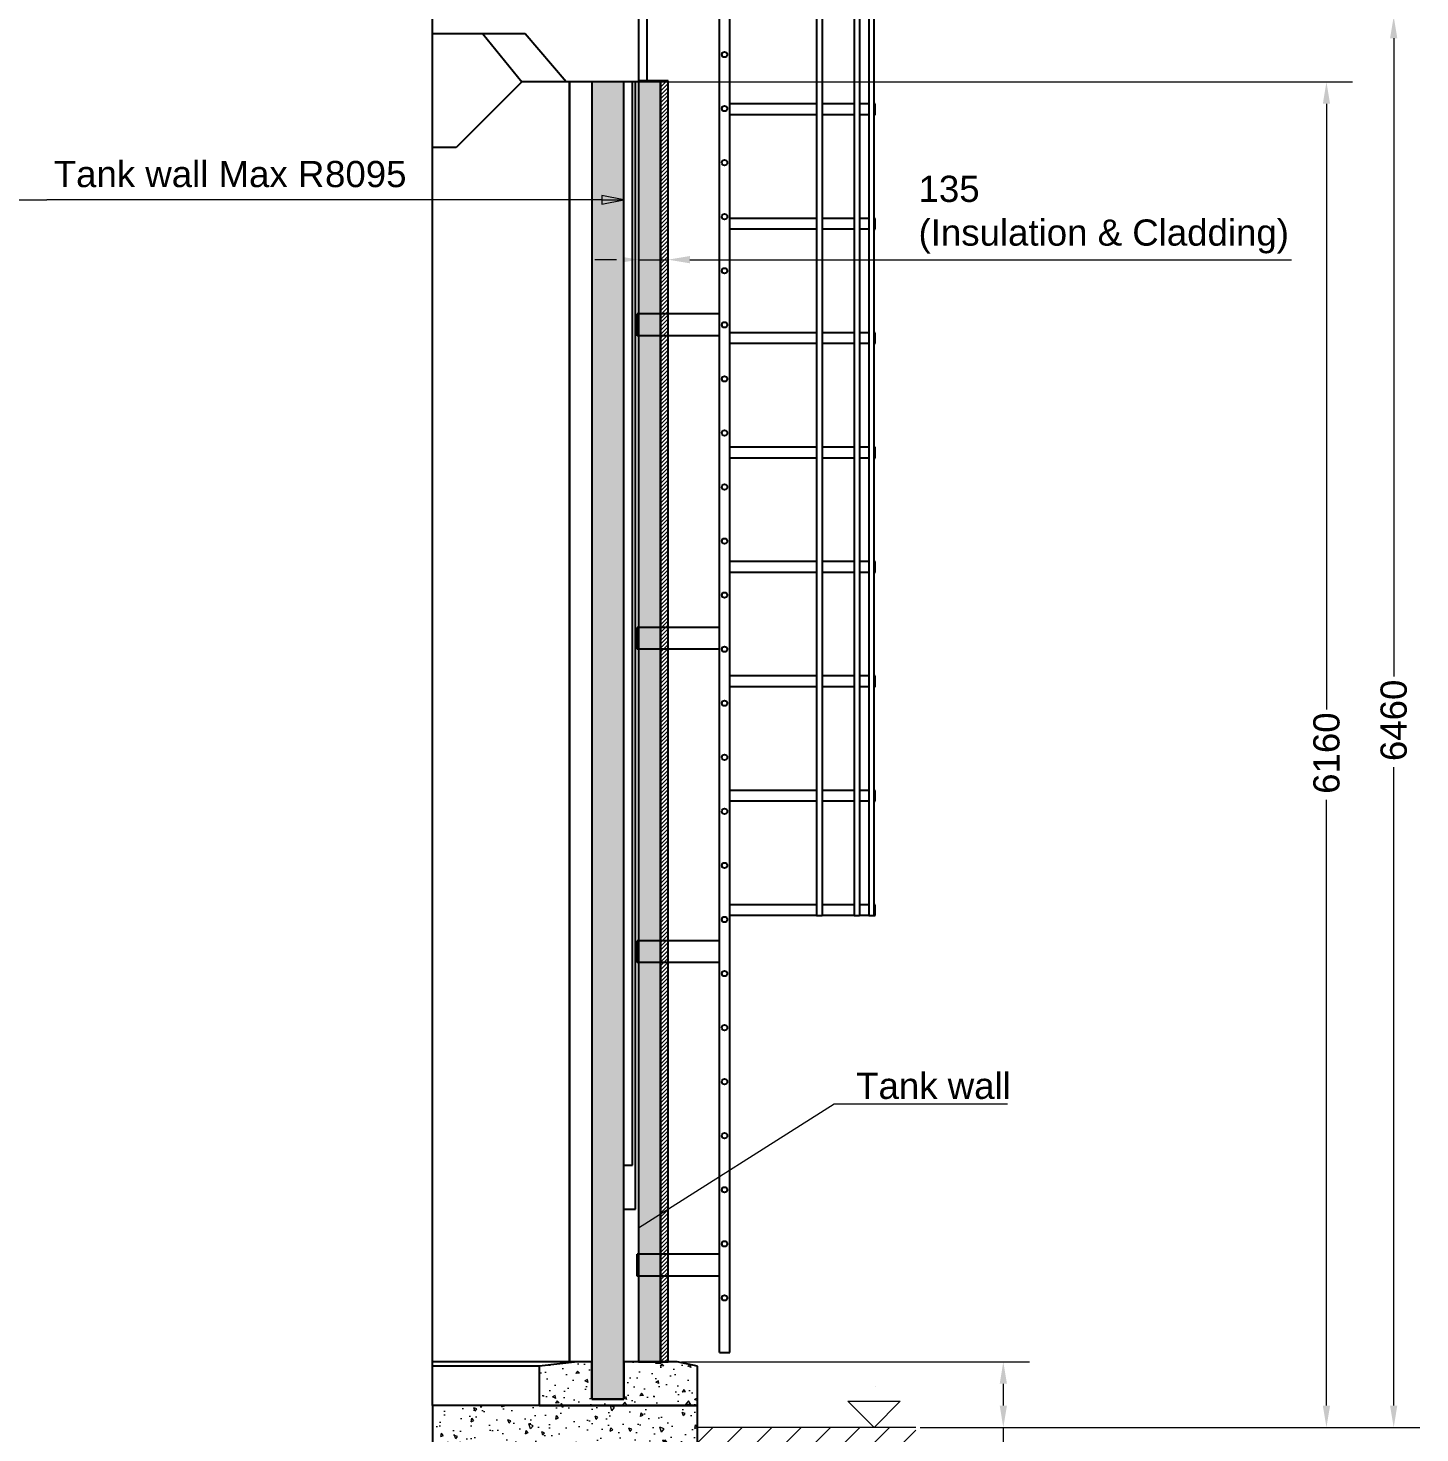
# Model space of a CAD drawing. Header units: millimetres. Extents: x 0 to 59400, y 0 to 42000.
# Drawn here: x 23800 to 39729, y 14063 to 30141 of the extents above; entities that cross this region are included whole.
import ezdxf
from ezdxf.enums import TextEntityAlignment as Align

# ---------------------------------------------------------------- set-up
doc = ezdxf.new("R2018")
doc.units = ezdxf.units.MM
doc.header["$LTSCALE"] = 100
doc.layers.get('0').update_dxf_attribs({"lineweight": 18})
for name, color, linetype, lineweight in [('Dimension', 7, 'Continuous', 18), ('Hatch', 7, 'Continuous', 18), ('Sketch Geometry', 7, 'Continuous', 18), ('Symbol', 7, 'Continuous', 18), ('Visible', 7, 'Continuous', 25)]:
    doc.layers.add(name, color=color, linetype=linetype, lineweight=lineweight)
doc.styles.get("Standard").update_dxf_attribs({"font": 'arial.ttf'})
doc.styles.add('Title', font='arial.ttf')
doc.dimstyles.new('Default - Method 2a$7', dxfattribs={"dimscale": 100, "dimtxt": 3, "dimasz": 2.5, "dimexe": 3, "dimexo": 0.5, "dimgap": 0.7, "dimtad": 0, "dimtoh": 1, "dimdec": 1, "dimrnd": 1e-08, "dimtxsty": 'Title', "dimcen": 0.09, "dimdle": 10, "dimclrd": 256, "dimclre": 256, "dimclrt": 7, "dimazin": 2, "dimtfac": 0.833333, "dimtdec": 1, "dimtmove": 0, "dimatfit": 3, "dimfxl": 1, "dimtolj": 1, "dimlwd": -1, "dimlwe": -1, "dimarcsym": 0})
doc.dimstyles.new('Default - Method 2b', dxfattribs={"dimscale": 100, "dimtxt": 3, "dimasz": 2.5, "dimexe": 3, "dimexo": 0.5, "dimgap": 0.7, "dimtad": 0, "dimtoh": 1, "dimdec": 1, "dimrnd": 1e-08, "dimtxsty": 'Title', "dimcen": 0.09, "dimdle": 10, "dimclrd": 256, "dimclre": 256, "dimclrt": 7, "dimadec": 0, "dimazin": 2, "dimtfac": 0.833333, "dimtdec": 1, "dimtmove": 0, "dimatfit": 3, "dimfxl": 1, "dimtolj": 1, "dimlwd": -1, "dimlwe": -1, "dimarcsym": 0})

# ---------------------------------------------------------------- blocks, each defined once
blk = doc.blocks.new('*D33')
at = {"layer": 'Defpoints', "color": 0, "transparency": 16777216}
for p in [(30786, 28491), (31124, 28491), (31124, 27491)]:
    blk.add_point(p, dxfattribs=at)
at = {"layer": 'Dimension', "transparency": 16777216}
for p, q in [((30536, 27491), (30286, 27491)), ((30786, 27491), (31124, 27491)), ((31374, 27491), (38261, 27491))]:
    blk.add_line(p, q, dxfattribs=at)
for points in [[(30536, 27533), (30536, 27449), (30786, 27491)], [(31374, 27533), (31374, 27449), (31124, 27491)]]:
    blk.add_solid(points, dxfattribs=at)
at = {"layer": 'Dimension', "color": 7, "transparency": 16777216, "insert": (33991, 27561), "char_height": 300, "attachment_point": 7, "style": 'Title'}
blk.add_mtext('\\A1;\\fArial|b0|i0;{\\H300.0000;135\\P}\\fArial|b0|i0;{\\H300.0000;(Insulation & Cladding)}', dxfattribs=at)
blk = doc.blocks.new('Kote')
at = {"layer": 'Sketch Geometry'}
for p, q in [((0, 0), (-3, 3)), ((-3, 3), (3, 3)), ((3, 3), (0, 0))]:
    blk.add_line(p, q, dxfattribs=at)
at = {"layer": 'Symbol', "lineweight": 30, "flags": 104}
blk.add_attdef('1', text='', height=2.5, dxfattribs=at).set_placement((0.05, 4.65), align=Align.MIDDLE_CENTER)
blk = doc.blocks.new('*D34')
at = {"layer": 'Defpoints', "color": 0, "transparency": 16777216}
for p in [(30253, 29525), (38659, 29525), (33961, 14125)]:
    blk.add_point(p, dxfattribs=at)
at = {"layer": 'Dimension', "transparency": 16777216}
for p, q in [((30303, 29525), (38959, 29525)), ((38659, 29275), (38659, 22344)), ((38659, 14375), (38659, 21307)), ((34011, 14125), (38959, 14125))]:
    blk.add_line(p, q, dxfattribs=at)
for points in [[(38618, 29275), (38701, 29275), (38659, 29525)], [(38618, 14375), (38701, 14375), (38659, 14125)]]:
    blk.add_solid(points, dxfattribs=at)
at = {"layer": 'Dimension', "color": 7, "transparency": 16777216, "insert": (38813, 21377), "char_height": 300, "attachment_point": 7, "rotation": 90, "style": 'Title'}
blk.add_mtext('\\A1;6160', dxfattribs=at)
blk = doc.blocks.new('*D35')
at = {"layer": 'Defpoints', "color": 0, "transparency": 16777216}
for p in [(29445, 30275), (39429, 30275), (33961, 14125)]:
    blk.add_point(p, dxfattribs=at)
at = {"layer": 'Dimension', "transparency": 16777216}
for p, q in [((29495, 30275), (39729, 30275)), ((39429, 30025), (39429, 22719)), ((39429, 14375), (39429, 21682)), ((34011, 14125), (39729, 14125))]:
    blk.add_line(p, q, dxfattribs=at)
for points in [[(39387, 30025), (39470, 30025), (39429, 30275)], [(39387, 14375), (39470, 14375), (39429, 14125)]]:
    blk.add_solid(points, dxfattribs=at)
at = {"layer": 'Dimension', "color": 7, "transparency": 16777216, "insert": (39582, 21752), "char_height": 300, "attachment_point": 7, "rotation": 90, "style": 'Title'}
blk.add_mtext('\\A1;6460', dxfattribs=at)
blk = doc.blocks.new('*D36')
at = {"layer": 'Defpoints', "color": 0, "transparency": 16777216}
for p in [(31229, 14875), (34961, 14875), (33961, 14125)]:
    blk.add_point(p, dxfattribs=at)
at = {"layer": 'Dimension', "transparency": 16777216}
for p, q in [((31279, 14875), (35261, 14875)), ((34961, 14625), (34961, 14375)), ((34011, 14125), (35261, 14125)), ((34961, 14125), (34961, 13792))]:
    blk.add_line(p, q, dxfattribs=at)
for points in [[(34920, 14625), (35003, 14625), (34961, 14875)], [(34920, 14375), (35003, 14375), (34961, 14125)]]:
    blk.add_solid(points, dxfattribs=at)
at = {"layer": 'Dimension', "color": 7, "transparency": 16777216, "insert": (35115, 13060), "char_height": 300, "attachment_point": 7, "rotation": 90, "style": 'Title'}
blk.add_mtext('\\A1;300', dxfattribs=at)

msp = doc.modelspace()

# ---------------------------------------------------------------- hatches: boundary and pattern name
at = {"layer": 'Hatch'}
h = msp.add_hatch(dxfattribs=at)
h.set_pattern_fill('AR-CONC', color=256, scale=53.832768, angle=45, style=0)
h.set_pattern_definition([(95, (0, 0), (296.9157, 249.1419), [40.3746, -444.1203]), (40, (0, 0), (-339.1422, 233.5094), [32.2997, -355.2963]), (145.4514, (24.74, 20.76), (-42.2265, 482.6513), [34.313, -377.4442]), (91.1842, (-76.13, 76.13), (469.2567, 343.245), [60.562, -666.1805]), (141.6356, (-37, 104.73), (-15.0194, 726.587), [51.47, -566.167]), (36.1842, (-76.13, 76.13), (-15.019, 726.587), [48.4495, -532.9444]), (66, (-19.03, 95.16), (380.4747, 73.9568), [40.3746, -444.1203]), (11, (-19.03, 95.16), (-183.413, 368.6513), [32.2997, -355.2963]), (116.4514, (12.67, 101.33), (197.0618, 442.608), [34.313, -377.4442]), (82.5, (0, 0), (-122.08905, 131.34647), [0, -350.9896, 0, -360.6795, 0, -356.6421]), (52.5, (0, 0), (-49.9961, 250.2736), [0, -205.6412, 0, -342.9147, 0, -135.9277]), (12.5, (-84.89, -84.89), (211.7879, 194.61663), [0, -134.5819, 0, -419.8956, 0, -557.1692]), (2.5, (-122.95, -122.95), (183.8873, 260.0983), [0, -174.9565, 0, -278.8537, 0, -395.6708])])
h.paths.add_polyline_path([(30253.93, 14450.24), (30616.66, 14450.24), (30616.66, 29525.24), (30253.93, 29525.24)])
h = msp.add_hatch(dxfattribs=at)
h.set_pattern_fill('INSUL', color=256, scale=211.666667, angle=150.000246, style=0)
h.set_pattern_definition([(150.00025, (0, 0), (-39.6872, -68.74094), []), (150.00025, (-13.23, -22.91), (-39.6872, -68.74094), [26.45833, -26.45833]), (150.00025, (-26.46, -45.83), (-39.6872, -68.74094), [26.45833, -26.45833])])
h.paths.add_polyline_path([(31036.3, 14875.24), (31036.3, 29537.74), (30786.3, 29537.74), (30786.3, 14875.24)])
h = msp.add_hatch(dxfattribs=at)
h.set_pattern_fill('ANSI31', color=256, scale=254, style=0)
h.set_pattern_definition([(45, (0, 0), (-22.45064, 22.45064), [])])
h.paths.add_polyline_path([(31036.3, 14875.24), (31123.8, 14875.24), (31123.8, 29537.74), (31036.3, 29537.74)])
h = msp.add_hatch(dxfattribs=at)
h.set_pattern_fill('AR-CONC', color=256, scale=53.832768, angle=135.00021, style=0)
h.set_pattern_definition([(185.0002, (0, 0), (-249.143, 296.9148), [40.3746, -444.1203]), (130.0002, (0, 0), (-233.508, -339.143), [32.2997, -355.2963]), (235.4517, (-20.76, 24.74), (-482.651, -42.2283), [34.313, -377.444]), (181.1844, (-76.13, -76.13), (-343.247, 469.2554), [60.562, -666.1805]), (231.6358, (-104.73, -37), (-726.587, -15.022), [51.47, -566.167]), (126.1844, (-76.13, -76.13), (-726.587, -15.022), [48.4495, -532.944]), (156.0002, (-95.16, -19.03), (-73.9582, 380.4744), [40.3746, -444.1203]), (101.0002, (-95.16, -19.03), (-368.6507, -183.414), [32.2997, -355.2963]), (206.4517, (-101.33, 12.67), (-442.609, 197.0602), [34.313, -377.444]), (172.5002, (0, 0), (-131.346, -122.08953), [0, -350.9896, 0, -360.6795, 0, -356.6421]), (142.5002, (0, 0), (-250.2734, -49.997), [0, -205.6412, 0, -342.9147, 0, -135.9277]), (102.5002, (84.89, -84.89), (-194.6174, 211.7872), [0, -134.5819, 0, -419.8956, 0, -557.1692]), (92.5002, (122.95, -122.95), (-260.099, 183.8864), [0, -174.9565, 0, -278.8537, 0, -395.6708])])
h.paths.add_polyline_path([(29648.8, 14375.24), (31461.3, 14375.24), (31461.3, 14825.24), (31228.55, 14875.24), (31123.8, 14875.24), (31036.3, 14875.24), (30786.3, 14875.24), (30616.66, 14875.24), (30616.66, 14450.24), (30253.93, 14450.24), (30253.93, 14875.24), (30086.3, 14875.24), (29648.8, 14825.24)])
h = msp.add_hatch(dxfattribs=at)
h.set_pattern_fill('AR-CONC', color=256, scale=53.832768, angle=59.999978, style=0)
h.set_pattern_definition([(110, (0, 0), (222.316, 317.5), [40.3746, -444.1203]), (55, (0, 0), (-388.023, 137.7764), [32.2997, -355.2963]), (160.4514, (18.53, 26.46), (-165.707, 455.2764), [34.313, -377.444]), (106.1842, (-93.24, 53.83), (364.429, 453.002), [60.562, -666.1805]), (156.6356, (-62.9, 91.6), (-202.562, 697.942), [51.47, -566.167]), (51.1841, (-93.24, 53.83), (-202.562, 697.942), [48.4495, -532.944]), (81, (-43, 87), (348.369, 169.9107), [40.3746, -444.1203]), (26, (-43, 87), (-272.577, 308.619), [32.2997, -355.2963]), (131.4514, (-14, 101.15), (75.792, 478.53), [34.313, -377.444]), (97.5, (0, 0), (-151.9239, 95.27204), [0, -350.9896, 0, -360.6795, 0, -356.6421]), (67.5, (0, 0), (-113.068, 228.8059), [0, -205.6412, 0, -342.9147, 0, -135.9277]), (27.5, (-60.02, -103.96), (154.201, 242.7999), [0, -134.5819, 0, -419.8956, 0, -557.1692]), (17.5, (-86.94, -150.58), (110.3033, 298.8292), [0, -174.9565, 0, -278.8537, 0, -395.6708])])
h.paths.add_polyline_path([(28428.74, 13875.24), (31461.3, 13875.24), (31461.3, 14375.24), (29648.8, 14375.24), (28428.74, 14375.24)])
h = msp.add_hatch(dxfattribs=at)
h.set_pattern_fill('ANSI31', color=256, scale=1905, style=0)
h.set_pattern_definition([(45, (0, 0), (-168.3798, 168.3798), [])])
h.paths.add_polyline_path([(31461.3, 14125.24), (33961.3, 14125.24), (33961.3, 13375.24), (28428.74, 13375.24), (28428.74, 13875.24), (31461.3, 13875.24)])

# ---------------------------------------------------------------- linework, layer by layer
at = {"layer": 'Dimension'}
for p, q in [((30786.3, 29785.83), (30786.3, 35376.32)), ((30616.66, 28594.52), (30616.66, 27876.86)), ((22080.17, 28176.86), (24013.7, 28176.86)), ((30366.66, 28176.86), (24013.7, 28176.86)), ((30616.66, 28176.86), (30366.66, 28226.86)), ((30366.66, 28226.86), (30366.66, 28126.86)), ((30366.66, 28176.86), (30616.66, 28176.86)), ((30366.66, 28126.86), (30616.66, 28176.86))]:
    msp.add_line(p, q, dxfattribs=at)
at = {"layer": 'Dimension', "flags": 128}
msp.add_lwpolyline([(30366.66, 28126.86), (30616.66, 28176.86), (30366.66, 28226.86), (30366.66, 28126.86)], dxfattribs=at)
at = {"layer": 'Dimension'}
msp.add_solid([(30366.66, 28126.86), (30616.66, 28176.86), (30366.66, 28226.86), (30366.66, 28126.86)], dxfattribs=at)
at = {"layer": 'Sketch Geometry'}
for p, q in [((33961.3, 14125.24), (31461.3, 14125.24)), ((31461.3, 14125.24), (31461.3, 13875.24))]:
    msp.add_line(p, q, dxfattribs=at)
at = {"layer": 'Visible'}
for p, q in [((32823.73, 33332.74), (32823.73, 19982.74)), ((32886.23, 33332.74), (32886.23, 19982.74)), ((33254.7, 33332.74), (33254.7, 19982.74)), ((33317.2, 33332.74), (33317.2, 19982.74)), ((33421.3, 33332.74), (33421.3, 19982.74)), ((33483.8, 19982.74), (33483.8, 33207.74)), ((31711.3, 14982.74), (31711.3, 30582.74)), ((31831.3, 14982.74), (31831.3, 30582.74)), ((30884.77, 29537.74), (30884.77, 30410.47)), ((30717.7, 17125.24), (30717.7, 29525.24)), ((30752.58, 16625.24), (30752.58, 29525.24)), ((31036.3, 29537.74), (30786.3, 29537.74)), ((30786.3, 29537.74), (30786.3, 14875.24)), ((30786.3, 29537.74), (30786.3, 29537.74)), ((31036.3, 14875.24), (31036.3, 29537.74)), ((31123.8, 29537.74), (31036.3, 29537.74)), ((31036.3, 29537.74), (31036.3, 14875.24)), ((31123.8, 14875.24), (31123.8, 29537.74)), ((32568.94, 29273.37), (31831.3, 29273.37)), ((32823.73, 29273.37), (32568.94, 29273.37)), ((33254.7, 29273.37), (32886.23, 29273.37)), ((33421.3, 29273.37), (33317.2, 29273.37)), ((33483.88, 29273.37), (33483.8, 29273.37)), ((33483.88, 29273.37), (33483.88, 29148.37)), ((33496.38, 29273.37), (33483.88, 29273.37)), ((33496.38, 29148.37), (33496.38, 29273.37)), ((32568.94, 29148.37), (31831.3, 29148.37)), ((32823.73, 29148.37), (32568.94, 29148.37)), ((33254.7, 29148.37), (32886.23, 29148.37)), ((33421.3, 29148.37), (33317.2, 29148.37)), ((33483.88, 29148.37), (33483.8, 29148.37)), ((33483.88, 29148.37), (33496.38, 29148.37)), ((32568.94, 27963.99), (31831.3, 27963.99)), ((32568.94, 27838.99), (31831.3, 27838.99)), ((32823.73, 27963.99), (32568.94, 27963.99)), ((32823.73, 27838.99), (32568.94, 27838.99)), ((33254.7, 27963.99), (32886.23, 27963.99)), ((33254.7, 27838.99), (32886.23, 27838.99)), ((33421.3, 27963.99), (33317.2, 27963.99)), ((33421.3, 27838.99), (33317.2, 27838.99)), ((33483.88, 27963.99), (33483.8, 27963.99)), ((33483.88, 27838.99), (33483.8, 27838.99)), ((33483.88, 27963.99), (33483.88, 27838.99)), ((33496.38, 27963.99), (33483.88, 27963.99)), ((33483.88, 27838.99), (33496.38, 27838.99)), ((33496.38, 27838.99), (33496.38, 27963.99)), ((31711.3, 26870.24), (30771.3, 26870.24)), ((30771.3, 26620.24), (30771.3, 26870.24)), ((31711.3, 26620.24), (30771.3, 26620.24)), ((32568.94, 26654.62), (31831.3, 26654.62)), ((32823.73, 26654.62), (32568.94, 26654.62)), ((33254.7, 26654.62), (32886.23, 26654.62)), ((33421.3, 26654.62), (33317.2, 26654.62)), ((33483.88, 26654.62), (33483.8, 26654.62)), ((33483.88, 26654.62), (33483.88, 26529.62)), ((33496.38, 26654.62), (33483.88, 26654.62)), ((33496.38, 26529.62), (33496.38, 26654.62)), ((32568.94, 26529.62), (31831.3, 26529.62)), ((32823.73, 26529.62), (32568.94, 26529.62)), ((33254.7, 26529.62), (32886.23, 26529.62)), ((33421.3, 26529.62), (33317.2, 26529.62)), ((33483.88, 26529.62), (33483.8, 26529.62)), ((33483.88, 26529.62), (33496.38, 26529.62)), ((32568.94, 25345.24), (31831.3, 25345.24)), ((32823.73, 25345.24), (32568.94, 25345.24)), ((33254.7, 25345.24), (32886.23, 25345.24)), ((33421.3, 25345.24), (33317.2, 25345.24)), ((33483.88, 25345.24), (33483.8, 25345.24)), ((33483.88, 25345.24), (33483.88, 25220.24)), ((33496.38, 25345.24), (33483.88, 25345.24)), ((33496.38, 25220.24), (33496.38, 25345.24)), ((32568.94, 25220.24), (31831.3, 25220.24)), ((32823.73, 25220.24), (32568.94, 25220.24)), ((33254.7, 25220.24), (32886.23, 25220.24)), ((33421.3, 25220.24), (33317.2, 25220.24)), ((33483.88, 25220.24), (33483.8, 25220.24)), ((33483.88, 25220.24), (33496.38, 25220.24)), ((32568.94, 24035.87), (31831.3, 24035.87)), ((32823.73, 24035.87), (32568.94, 24035.87)), ((33254.7, 24035.87), (32886.23, 24035.87)), ((33421.3, 24035.87), (33317.2, 24035.87)), ((33483.88, 24035.87), (33483.8, 24035.87)), ((33483.88, 24035.87), (33483.88, 23910.87)), ((33496.38, 24035.87), (33483.88, 24035.87)), ((33496.38, 23910.87), (33496.38, 24035.87)), ((32568.94, 23910.87), (31831.3, 23910.87)), ((32823.73, 23910.87), (32568.94, 23910.87)), ((33254.7, 23910.87), (32886.23, 23910.87)), ((33421.3, 23910.87), (33317.2, 23910.87)), ((33483.88, 23910.87), (33483.8, 23910.87)), ((33483.88, 23910.87), (33496.38, 23910.87)), ((31711.3, 23282.74), (30771.3, 23282.74)), ((30771.3, 23032.74), (30771.3, 23282.74)), ((31711.3, 23032.74), (30771.3, 23032.74)), ((32568.94, 22726.49), (31831.3, 22726.49)), ((32823.73, 22726.49), (32568.94, 22726.49)), ((33254.7, 22726.49), (32886.23, 22726.49)), ((33421.3, 22726.49), (33317.2, 22726.49)), ((33483.88, 22726.49), (33483.8, 22726.49)), ((33483.88, 22726.49), (33483.88, 22601.49)), ((33496.38, 22726.49), (33483.88, 22726.49)), ((33496.38, 22601.49), (33496.38, 22726.49)), ((32568.94, 22601.49), (31831.3, 22601.49)), ((32823.73, 22601.49), (32568.94, 22601.49)), ((33254.7, 22601.49), (32886.23, 22601.49)), ((33421.3, 22601.49), (33317.2, 22601.49)), ((33483.88, 22601.49), (33483.8, 22601.49)), ((33483.88, 22601.49), (33496.38, 22601.49)), ((32568.94, 21417.12), (31831.3, 21417.12)), ((32823.73, 21417.12), (32568.94, 21417.12)), ((33254.7, 21417.12), (32886.23, 21417.12)), ((33421.3, 21417.12), (33317.2, 21417.12)), ((33483.88, 21417.12), (33483.8, 21417.12)), ((33483.88, 21417.12), (33483.88, 21292.12)), ((33496.38, 21417.12), (33483.88, 21417.12)), ((33496.38, 21292.12), (33496.38, 21417.12)), ((32568.94, 21292.12), (31831.3, 21292.12)), ((32823.73, 21292.12), (32568.94, 21292.12)), ((33254.7, 21292.12), (32886.23, 21292.12)), ((33421.3, 21292.12), (33317.2, 21292.12)), ((33483.88, 21292.12), (33483.8, 21292.12)), ((33483.88, 21292.12), (33496.38, 21292.12)), ((32568.94, 20107.74), (31831.3, 20107.74)), ((32823.73, 20107.74), (32568.94, 20107.74)), ((33254.7, 20107.74), (32886.23, 20107.74)), ((33421.3, 20107.74), (33317.2, 20107.74)), ((33483.88, 20107.74), (33483.8, 20107.74)), ((33483.88, 20107.74), (33483.88, 19982.74)), ((33496.38, 20107.74), (33483.88, 20107.74)), ((33496.38, 19982.74), (33496.38, 20107.74)), ((32568.94, 19982.74), (31831.3, 19982.74)), ((32823.73, 19982.74), (32568.94, 19982.74)), ((32823.73, 19982.74), (32886.23, 19982.74)), ((33254.7, 19982.74), (32886.23, 19982.74)), ((33254.7, 19982.74), (33317.2, 19982.74)), ((33421.3, 19982.74), (33317.2, 19982.74)), ((33421.3, 19982.74), (33483.8, 19982.74)), ((33483.88, 19982.74), (33483.8, 19982.74)), ((33483.88, 19982.74), (33496.38, 19982.74)), ((31711.3, 19695.24), (30771.3, 19695.24)), ((30771.3, 19445.24), (30771.3, 19695.24)), ((31711.3, 19445.24), (30771.3, 19445.24)), ((30616.66, 17125.24), (30717.7, 17125.24)), ((30616.66, 16625.24), (30752.58, 16625.24)), ((31711.3, 16107.74), (30771.3, 16107.74)), ((30771.3, 15857.74), (30771.3, 16107.74)), ((31711.3, 15857.74), (30771.3, 15857.74)), ((31711.3, 14982.74), (31831.3, 14982.74)), ((30786.3, 14875.24), (31036.3, 14875.24)), ((31036.3, 14875.24), (31123.8, 14875.24))]:
    msp.add_line(p, q, dxfattribs=at)
at = {"layer": 'Visible', "color": 9, "true_color": 0xc0c0c0}
for p, q in [((28428.74, 30075.24), (28428.74, 30275.24)), ((30786.3, 30275.24), (30786.3, 29525.24)), ((29489.51, 30075.24), (28428.74, 30075.24)), ((28428.74, 28775.24), (28428.74, 30075.24)), ((29004.48, 30075.24), (29449.79, 29525.24)), ((29958.14, 29525.24), (29489.51, 30075.24)), ((29449.79, 29525.24), (28698.66, 28775.24)), ((29958.14, 29525.24), (29449.79, 29525.24)), ((30252.63, 29525.24), (29958.14, 29525.24)), ((29996.96, 14875.24), (29996.96, 29525.24)), ((29999.88, 14875.24), (29999.88, 29525.24)), ((30252.63, 29525.24), (30253.93, 29525.24)), ((30253.93, 29525.24), (30253.93, 14450.24)), ((30616.66, 29525.24), (30253.93, 29525.24)), ((30616.66, 14450.24), (30616.66, 29525.24)), ((30786.3, 29525.24), (30616.66, 29525.24)), ((28428.74, 14875.24), (28428.74, 28775.24)), ((28698.66, 28775.24), (28428.74, 28775.24)), ((30086.3, 14875.24), (28428.74, 14875.24)), ((28428.74, 14375.24), (28428.74, 14825.24)), ((29648.8, 14825.24), (28428.74, 14825.24)), ((30086.3, 14875.24), (29648.8, 14825.24)), ((29648.8, 14825.24), (29648.8, 14375.24)), ((30253.93, 14875.24), (30086.3, 14875.24)), ((30253.93, 14450.24), (30253.93, 14875.24)), ((31228.55, 14875.24), (30616.66, 14875.24)), ((30616.66, 14875.24), (30616.66, 14450.24)), ((31461.3, 14825.24), (31228.55, 14875.24)), ((31461.3, 14375.24), (31461.3, 14825.24)), ((31461.3, 14375.24), (28428.74, 14375.24)), ((28428.74, 14375.24), (28428.74, 13875.24)), ((29648.8, 14375.24), (31461.3, 14375.24)), ((30253.93, 14450.24), (30616.66, 14450.24)), ((30616.66, 14450.24), (30253.93, 14450.24)), ((31461.3, 13875.24), (31461.3, 14375.24))]:
    msp.add_line(p, q, dxfattribs=at)
at = {"layer": 'Visible'}
for centre in [(31771.3, 29838.99), (31771.3, 29220.24), (31771.3, 28601.49), (31771.3, 27982.74), (31771.3, 27363.99), (31771.3, 26745.24), (31771.3, 26126.49), (31771.3, 25507.74), (31771.3, 24888.99), (31771.3, 24270.24), (31771.3, 23651.49), (31771.3, 23032.74), (31771.3, 22413.99), (31771.3, 21795.24), (31771.3, 21176.49), (31771.3, 20557.74), (31771.3, 19938.99), (31771.3, 19320.24), (31771.3, 18701.49), (31771.3, 18082.74), (31771.3, 17463.99), (31771.3, 16845.24), (31771.3, 16226.49), (31771.3, 15607.74)]:
    msp.add_circle(centre, 31.25, dxfattribs=at)
at = {"layer": 'Visible', "color": 9, "true_color": 0xc0c0c0}
msp.add_rational_spline([(28428.74, 14825.24), (28428.74, 14848.26), (28428.74, 14875.24)], [1, 1.00044644409, 1], degree=2, dxfattribs=at)

# ---------------------------------------------------------------- block references
ref = msp.add_blockref('Kote', (33481.91, 14125.24), dxfattribs=dict(xscale=100, yscale=100, zscale=100))
lines = msp.add_mtext('Terrain', dxfattribs={"layer": 'Symbol', "insert": (33486.94, 14590.62), "char_height": 2.5, "attachment_point": 1})
ref.add_attrib('1', '', (33486.94, 14590.62), dxfattribs={"flags": 104}).embed_mtext(lines)

# ---------------------------------------------------------------- texts
at = {"layer": 'Dimension', "color": 7, "char_height": 300, "attachment_point": 7, "style": 'Title'}
for s, insert in [('Tank wall Max R', (24094.02, 28317.09)), ('8095', (27198.87, 28316.86))]:
    msp.add_mtext(s, dxfattribs=dict(at, insert=insert))
at = {"layer": 'Symbol', "color": 7, "insert": (33277.29, 17880.93), "char_height": 300, "width": 1770.0459, "attachment_point": 7, "style": 'Title'}
msp.add_mtext('\\fArial|b0|i0;Tank wall', dxfattribs=at)

# ---------------------------------------------------------------- dimensions: what is measured, and where the dimension line sits
at = {"layer": 'Dimension'}
for base, p2, override, picture, middle in [((39428.74, 30275.24), (29445.43, 30275.24), {"dimgap": 0.7, "dimtoh": 0, "dimdec": 1, "dimlfac": 0.4, "dimtol": 0, "dimlim": 0, "dimtp": 0, "dimtm": 0, "dimtdec": 1, "dimtofl": 0, "dimatfit": 1}, '*D35', (39428.74, 22200.24)), ((38659.33, 29525.24), (30252.63, 29525.24), {"dimgap": 0.7, "dimtoh": 0, "dimdec": 1, "dimlfac": 0.4, "dimtol": 0, "dimlim": 0, "dimtp": 0, "dimtm": 0, "dimtdec": 1, "dimtofl": 0, "dimatfit": 1}, '*D34', (38659.33, 21825.24)), ((34961.3, 14875.24), (31228.55, 14875.24), {"dimgap": 0.7, "dimtoh": 0, "dimdec": 1, "dimlfac": 0.4, "dimtol": 0, "dimlim": 0, "dimtp": 0, "dimtm": 0, "dimtdec": 1, "dimtofl": 0, "dimatfit": 2}, '*D36', (34961.3, 13390.99))]:
    dim = msp.add_linear_dim(base=base, p1=(33961.3, 14125.24), p2=p2, angle=90, dimstyle='Default - Method 2b', override=override, dxfattribs=at)
    dim.commit()
    dim.dimension.update_dxf_attribs({"geometry": picture, "text_midpoint": middle, "dimtype": 160})
dim = msp.add_linear_dim(base=(31123.8, 27490.88), p1=(30786.3, 28490.88), p2=(31123.8, 28490.88), angle=180, text='\\fArial|b0|i0;{\\H300.0000;<>\\P}\\fArial|b0|i0;{\\H300.0000;(Insulation & Cladding)}', dimstyle='Default - Method 2b', override={"dimgap": 0.7, "dimtad": 1, "dimtoh": 0, "dimdec": 1, "dimlfac": 0.4, "dimse1": 1, "dimse2": 1, "dimtol": 0, "dimlim": 0, "dimtp": 0, "dimtm": 0, "dimtdec": 1, "dimtofl": 1, "dimatfit": 1, "dimtvp": 0.25}, dxfattribs=at)
dim.commit()
dim.dimension.update_dxf_attribs({"geometry": '*D33', "text_midpoint": (36090.84, 27490.88), "dimtype": 160})

# ---------------------------------------------------------------- leaders
at = {"layer": 'Symbol', "annotation_type": 0, "has_hookline": 1, "hookline_direction": 0, "text_width": 1730.83}
msp.add_leader([(30786.3, 16409.25), (33027.29, 17830.93), (33277.29, 17830.93)], dimstyle='Default - Method 2a$7', override={"dimgap": 0, "dimtad": 1}, dxfattribs=at)

doc.saveas('drawing.dxf')
